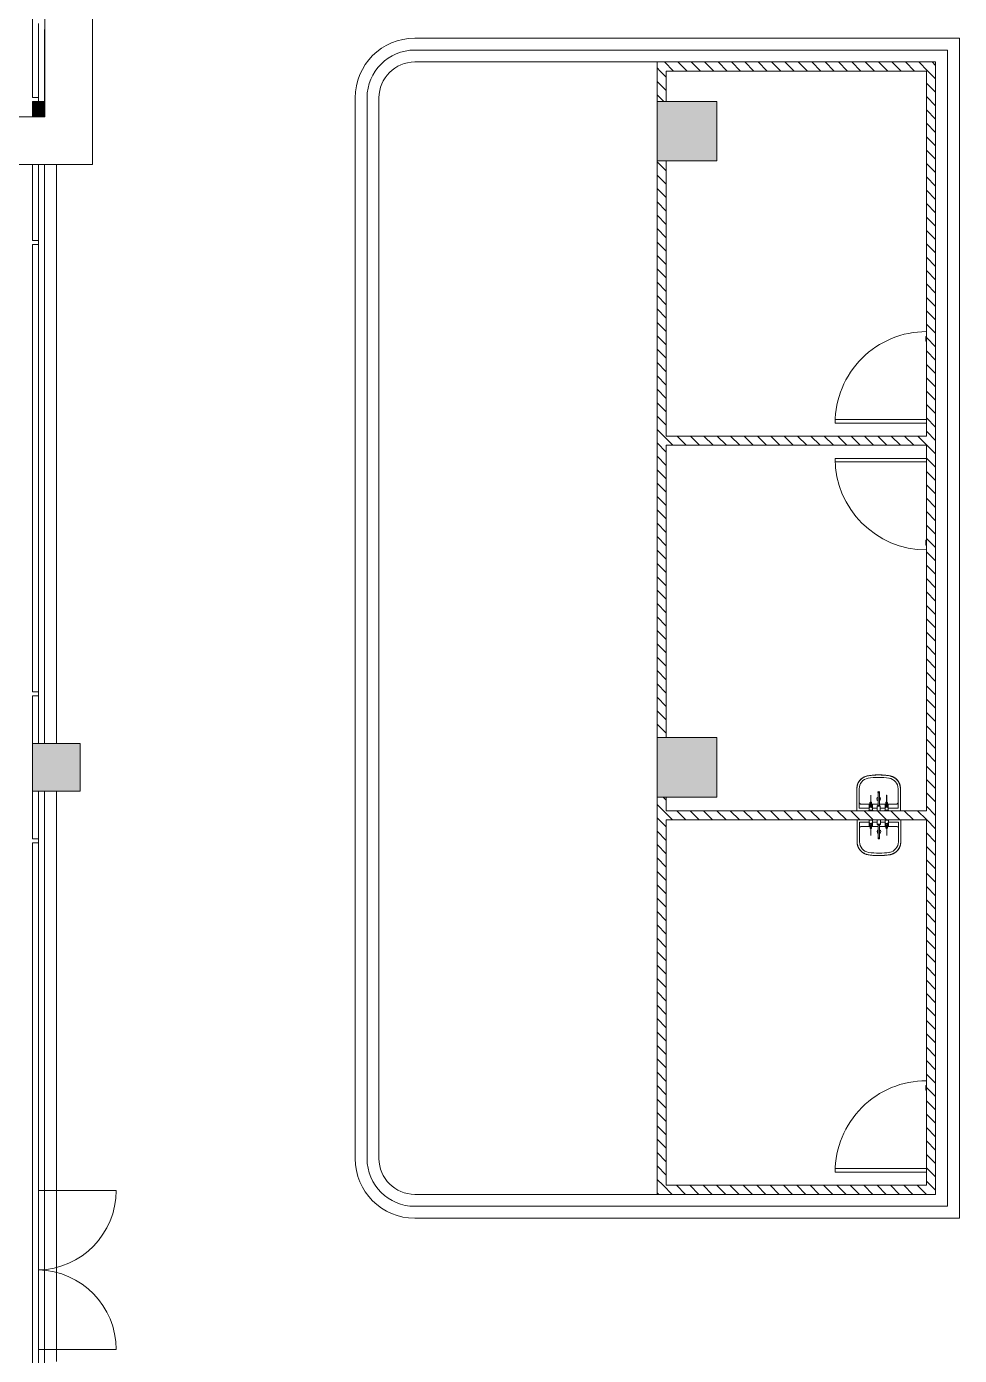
# Model space of a CAD drawing. Header units: millimetres. Extents: x -106145 to 154907, y -84585 to 152038.
# Drawn here: x 25314 to 37054, y -5660 to 11050 of the extents above; entities that cross this region are included whole.
import ezdxf

# ---------------------------------------------------------------- set-up
doc = ezdxf.new("R2010")
doc.units = ezdxf.units.MM
for name, color, linetype, lineweight in [('A-DOOR', 31, 'Continuous', 5), ('A-FLOR', 192, 'Continuous', 5), ('A-GLAZ', 151, 'Continuous', 5), ('A-GLAZ-CWMG', 51, 'Continuous', 5), ('A-WALL', 113, 'Continuous', 5), ('A-WALL-PATT', 111, 'Continuous', 5), ('P-SANR-FIXT', 6, 'Continuous', 5), ('S-COLS', 52, 'Continuous', 5)]:
    doc.layers.add(name, color=color, linetype=linetype, lineweight=lineweight)
pattern_1 = [(315, (0, 0), (84.18955, 84.18955), [])]

# ---------------------------------------------------------------- blocks, each defined once
blk = doc.blocks.new('M_Concrete-Rectangular-Column - 750 x 750-3585654-Site Plan')
at = {"layer": 'S-COLS'}
blk.add_hatch(color=256, dxfattribs=at).paths.add_polyline_path([(-375, 375), (-375, -375), (375, -375), (375, 375), (-130, 375)], flags=0)
at = {"layer": 'S-COLS', "color": 41}
for p, q in [((375, 375), (-375, 375)), ((-375, 375), (-375, -375)), ((375, -375), (375, 375)), ((-375, -375), (375, -375))]:
    blk.add_line(p, q, dxfattribs=at)
blk = doc.blocks.new('M_Door-Passage-Small Slit Vision Panel_Type B - 1_25_Type B-13938696-Site Plan')
at = {"layer": 'A-DOOR', "color": 41}
for p, q in [((-514.125, -63.85), (-514.125, -71.85)), ((-454.125, -71.85), (-514.125, -71.85)), ((-454.125, -71.85), (-454.125, -63.85))]:
    blk.add_line(p, q, dxfattribs=at)
at = {"layer": 'A-DOOR', "color": 121, "lineweight": 9}
for p, q in [((530, -1213.85), (530, -63.85)), ((575, -63.85), (575, -1213.85)), ((575, -1213.85), (530, -1213.85))]:
    blk.add_line(p, q, dxfattribs=at)
at = {"layer": 'A-DOOR', "color": 41}
blk.add_arc((575, -63.85), 1150, 180, 270, dxfattribs=at)
blk = doc.blocks.new('M_Door-Passage-Small Slit Vision Panel_Type B - 1_25_Type B-13938695-Site Plan')
at = {"layer": 'A-DOOR', "color": 121, "lineweight": 9}
for p, q in [((575, 1213.85), (530, 1213.85)), ((530, 1213.85), (530, 63.85)), ((575, 63.85), (575, 1213.85))]:
    blk.add_line(p, q, dxfattribs=at)
at = {"layer": 'A-DOOR', "color": 41}
for p, q in [((-514.125, 71.85), (-514.125, 63.85)), ((-514.125, 71.85), (-454.125, 71.85)), ((-454.125, 63.85), (-454.125, 71.85))]:
    blk.add_line(p, q, dxfattribs=at)
blk.add_arc((575, 63.85), 1150, 90, 180, dxfattribs=at)
blk = doc.blocks.new('Rectangular Mullion - 50 x 75mm-14851011-Site Plan')
at = {"layer": 'A-GLAZ-CWMG', "color": 41}
for p, q in [((25389, 2685), (25389, 4085)), ((25464, 4085), (25464, 2685)), ((25464, 2685), (25389, 2685))]:
    blk.add_line(p, q, dxfattribs=at)
blk = doc.blocks.new('Rectangular Mullion - 50 x 75mm-14849589-Site Plan')
at = {"layer": 'A-GLAZ-CWMG', "color": 41}
for p, q in [((25389, -5985), (25389, -5585)), ((25464, -5585), (25464, -5985)), ((25464, -5985), (25389, -5985))]:
    blk.add_line(p, q, dxfattribs=at)
blk = doc.blocks.new('M_Door-Curtain-Wall-Double-Storefront1 - M_Door-Curtain-Wall-Double-Storefront-15608944-Site Plan')
at = {"layer": 'A-DOOR', "color": 41}
for p, q in [((-1000, 37.5), (-1000, 1015.55)), ((1000, 37.5), (1000, 1015.55))]:
    blk.add_line(p, q, dxfattribs=at)
for centre, start, end in [((-1000, 15.55), 1.268259, 90), ((1000, 15.55), 90, 178.731741)]:
    blk.add_arc(centre, 1000, start, end, dxfattribs=at)
blk = doc.blocks.new('Rectangular Mullion - 50 x 75mm-14051156-Site Plan')
at = {"layer": 'A-GLAZ-CWMG', "color": 41}
for p, q in [((25389, -3585), (25389, -2535)), ((25464, -2535), (25464, -3585))]:
    blk.add_line(p, q, dxfattribs=at)
blk = doc.blocks.new('Rectangular Mullion - 50 x 75mm-11283307-Site Plan')
at = {"layer": 'A-GLAZ-CWMG', "color": 41}
for p, q in [((25389, 11640), (25464, 11640)), ((25389, 11355), (25389, 11640)), ((25464, 11640), (25464, 11280)), ((25389, 10160), (25389, 11165)), ((25464, 11090), (25464, 10160)), ((25464, 10160), (25389, 10160))]:
    blk.add_line(p, q, dxfattribs=at)
blk = doc.blocks.new('Rectangular Mullion - 50 x 75mm-14611152-Site Plan')
at = {"layer": 'A-GLAZ-CWMG', "color": 41}
for p, q in [((25389, -5585), (25389, -3585)), ((25464, -3585), (25464, -5585))]:
    blk.add_line(p, q, dxfattribs=at)
blk = doc.blocks.new('Rectangular Mullion - 50 x 75mm-14851012-Site Plan')
at = {"layer": 'A-GLAZ-CWMG', "color": 41}
for p, q in [((25389, 8310), (25464, 8310)), ((25389, 7235), (25389, 8310)), ((25464, 8310), (25464, 7235))]:
    blk.add_line(p, q, dxfattribs=at)
blk = doc.blocks.new('Rectangular Mullion - 50 x 75mm-14849592-Site Plan')
at = {"layer": 'A-GLAZ-CWMG', "color": 41}
for p, q in [((25389, 785), (25464, 785)), ((25389, -435), (25389, 785)), ((25464, 785), (25464, -435))]:
    blk.add_line(p, q, dxfattribs=at)
blk = doc.blocks.new('BASIN_handwash_Type_B - HYBA-010-V109-Site Plan')
at = {"layer": 'P-SANR-FIXT', "color": 41}
for p, q in [((-275, -500), (-275, -224)), ((-275, -224), (-275, -500)), ((-245, -470), (-245, -224)), ((245, -470), (245, -224)), ((275, -224), (275, -500)), ((275, -224), (275, -500)), ((-275, -351), (-275, -500)), ((-245, -470), (-245, -351)), ((-118, -470), (-245, -470)), ((-108, -418), (-220, -418)), ((-5, -418), (-90, -418)), ((-18, -470), (-79, -470)), ((92, -418), (7, -418)), ((81, -470), (21, -470)), ((220, -418), (110, -418)), ((245, -470), (120, -470)), ((245, -351), (245, -470)), ((275, -500), (275, -351))]:
    blk.add_line(p, q, dxfattribs=at)
at = {"layer": 'P-SANR-FIXT', "color": 41, "flags": 128}
for points in [[(-139, -62), (-145, -63), (-152, -64), (-158, -66), (-165, -68), (-171, -71), (-177, -73), (-183, -76), (-189, -79), (-194, -82), (-200, -86), (-205, -90), (-211, -93), (-216, -98), (-221, -102), (-226, -106), (-230, -111), (-235, -116), (-239, -121), (-243, -126), (-247, -132), (-250, -137), (-254, -143), (-257, -149), (-260, -155), (-262, -161), (-265, -167), (-267, -173), (-269, -180), (-271, -186), (-272, -192), (-273, -199), (-274, -205), (-275, -212), (-275, -219), (-275, -224)], [(-51, -52), (-65, -53), (-98, -56), (-131, -60), (-139, -62)], [(42, -51), (35, -51), (2, -50), (-31, -51), (-45, -51)], [(135, -61), (102, -56), (69, -53), (46, -51)], [(275, -224), (275, -217), (274, -211), (274, -204), (273, -198), (272, -191), (270, -185), (269, -178), (267, -172), (264, -166), (262, -160), (259, -154), (256, -148), (253, -142), (250, -136), (246, -131), (242, -126), (238, -120), (234, -115), (230, -110), (225, -106), (220, -101), (215, -97), (210, -93), (205, -89), (199, -85), (193, -82), (188, -79), (182, -76), (176, -73), (170, -70), (163, -68), (157, -66), (151, -64), (144, -63), (138, -61)]]:
    blk.add_lwpolyline(points, dxfattribs=at)
at = {"layer": 'P-SANR-FIXT', "color": 41}
for centre, radius, start, end in [((0, -351), 24.2, 107.5533, 254.5917), ((0, -351), 24.2, 291.7818, 66.0732), ((-220, -393), 25, 180, 270), ((220, -393), 25, 270, 0)]:
    blk.add_arc(centre, radius, start, end, dxfattribs=at)
for centre, major_axis, start_param, end_param in [((-110, -224), (165, 0), 1.748277, 3.141593), ((-110, -224), (-135, 0), 4.890944, 6.283185), ((0, -884), (834, 0), 1.40836, 1.738187), ((0, -884), (804, 0), 1.408166, 1.737991), ((110, -224), (135, 0), 0, 1.419404), ((110, -224), (165, 0), 0, 1.418341)]:
    blk.add_ellipse(centre, major_axis=major_axis, ratio=0.999048, start_param=start_param, end_param=end_param, dxfattribs=at)
for points, knots in [([(-275, -224), (-275, -218), (-274, -205), (-271, -189), (-268, -177), (-265, -168), (-262, -159), (-258, -150), (-253, -142), (-248, -134), (-242, -126), (-237, -118), (-230, -111), (-223, -104), (-216, -98), (-209, -92), (-201, -86), (-193, -81), (-184, -77), (-173, -71), (-158, -66), (-145, -63), (-139, -62)], [-1, -1, -1, -1, -0.916667, -0.833333, -0.791667, -0.75, -0.708333, -0.666667, -0.625, -0.583333, -0.541667, -0.5, -0.458333, -0.416667, -0.375, -0.333333, -0.291667, -0.25, -0.208333, -0.166667, -0.083333, 0, 0, 0, 0]), ([(-139, -62), (-124, -59), (-94, -55), (-33, -50), (29, -50), (89, -54), (120, -58), (135, -61)], [-1, -1, -1, -1, -0.833333, -0.666667, -0.333333, -0.166667, 0, 0, 0, 0]), ([(135, -61), (141, -62), (154, -65), (170, -70), (181, -75), (190, -80), (199, -85), (207, -90), (214, -96), (222, -103), (229, -109), (235, -117), (241, -124), (247, -132), (252, -140), (257, -149), (261, -158), (265, -167), (268, -176), (271, -189), (274, -204), (275, -217), (275, -224)], [-1, -1, -1, -1, -0.916667, -0.833333, -0.791667, -0.75, -0.708333, -0.666667, -0.625, -0.583333, -0.541667, -0.5, -0.458333, -0.416667, -0.375, -0.333333, -0.291667, -0.25, -0.208333, -0.166667, -0.083333, 0, 0, 0, 0])]:
    blk.add_open_spline(points, degree=3, knots=knots, dxfattribs=at)
blk = doc.blocks.new('TAPWARE_wall_mount_elbow_levers - HYTP-038-V110-Site Plan')
at = {"layer": 'P-SANR-FIXT'}
for p, q in [((-99, 242), (-101, 242)), ((-101, 237), (-101, 242)), ((-101, 242), (-101, 237)), ((-99, 242), (-101, 242)), ((-101, 237), (-101, 242)), ((-101, 242), (-101, 237)), ((-101, 213), (-101, 237)), ((-101, 213), (-101, 237)), ((-101, 195), (-101, 213)), ((-101, 213), (-101, 195)), ((-101, 195), (-101, 213)), ((-101, 213), (-101, 195)), ((-101, 152), (-101, 195)), ((-101, 152), (-101, 195)), ((-99, 237), (-99, 242)), ((-99, 242), (-99, 237)), ((-99, 237), (-99, 242)), ((-99, 242), (-99, 237)), ((-99, 237), (-99, 213)), ((-99, 237), (-99, 213)), ((-99, 195), (-99, 213)), ((-99, 213), (-99, 195)), ((-99, 195), (-99, 213)), ((-99, 213), (-99, 195)), ((-99, 195), (-99, 152)), ((-99, 195), (-99, 152)), ((-10, 276), (-10, 272)), ((-7, 220), (-7, 100)), ((7, 100), (7, 220)), ((10, 272), (10, 276)), ((101, 242), (99, 242)), ((99, 237), (99, 242)), ((99, 242), (99, 237)), ((99, 213), (99, 237)), ((99, 195), (99, 213)), ((99, 213), (99, 195)), ((99, 152), (99, 195)), ((101, 237), (101, 242)), ((101, 242), (101, 237)), ((101, 237), (101, 213)), ((101, 195), (101, 213)), ((101, 213), (101, 195)), ((101, 195), (101, 152)), ((-124, 50), (-124, 45)), ((-124, 50), (-76, 50)), ((-121, 50), (-124, 50)), ((-110, 126), (-120, 116)), ((-120, 116), (-120, 91)), ((-110, 111), (-120, 101)), ((-120, 101), (-120, 46)), ((-100, 101), (-120, 101)), ((-120, 91), (-110, 81)), ((-100, 91), (-120, 91)), ((-100, 46), (-120, 46)), ((-100, 116), (-114, 116)), ((-110, 150), (-110, 111)), ((-110, 150), (-110, 126)), ((-100, 150), (-109, 150)), ((-100, 150), (-109, 150)), ((-100, 126), (-109, 126)), ((-101, 134), (-101, 152)), ((-101, 134), (-101, 152)), ((-101, 151), (-101, 146)), ((-101, 151), (-101, 146)), ((-101, 134), (-99, 134)), ((-101, 134), (-99, 134)), ((-91, 150), (-100, 150)), ((-91, 150), (-100, 150)), ((-91, 126), (-100, 126)), ((-86, 116), (-100, 116)), ((-80, 101), (-100, 101)), ((-80, 91), (-100, 91)), ((-80, 46), (-100, 46)), ((-99, 152), (-99, 134)), ((-99, 152), (-99, 134)), ((-99, 146), (-99, 151)), ((-99, 146), (-99, 151)), ((-90, 111), (-90, 150)), ((-90, 126), (-90, 150)), ((-80, 116), (-90, 126)), ((-80, 101), (-90, 111)), ((-90, 81), (-80, 91)), ((-80, 91), (-80, 116)), ((-80, 46), (-80, 101)), ((-76, 50), (-79, 50)), ((-76, 45), (-76, 50)), ((-10, 110), (-20, 100)), ((-20, 100), (-20, 45)), ((0, 100), (-20, 100)), ((0, 110), (-9, 110)), ((9, 110), (0, 110)), ((20, 100), (0, 100)), ((20, 100), (10, 110)), ((20, 45), (20, 100)), ((76, 50), (76, 45)), ((76, 50), (124, 50)), ((79, 50), (76, 50)), ((90, 126), (80, 116)), ((80, 116), (80, 91)), ((90, 111), (80, 101)), ((80, 101), (80, 46)), ((80, 101), (100, 101)), ((80, 91), (90, 81)), ((80, 91), (100, 91)), ((80, 46), (100, 46)), ((86, 116), (100, 116)), ((90, 150), (90, 111)), ((90, 150), (90, 126)), ((91, 150), (100, 150)), ((91, 150), (100, 150)), ((91, 126), (100, 126)), ((99, 134), (99, 152)), ((99, 151), (99, 146)), ((99, 134), (101, 134)), ((100, 150), (109, 150)), ((100, 150), (109, 150)), ((100, 126), (109, 126)), ((100, 116), (114, 116)), ((100, 101), (120, 101)), ((100, 91), (120, 91)), ((100, 46), (120, 46)), ((101, 152), (101, 134)), ((101, 146), (101, 151)), ((110, 111), (110, 150)), ((110, 126), (110, 150)), ((120, 116), (110, 126)), ((120, 101), (110, 111)), ((110, 81), (120, 91)), ((120, 91), (120, 116)), ((120, 46), (120, 101)), ((124, 50), (121, 50)), ((124, 45), (124, 50))]:
    blk.add_line(p, q, dxfattribs=at)
at = {"layer": 'P-SANR-FIXT', "flags": 128}
for points in [[(-7, 272), (-7, 271), (-7, 271), (-7, 270), (-7, 269), (-7, 268), (-7, 267), (-7, 266), (-7, 265), (-7, 264), (-7, 262), (-7, 261), (-7, 260), (-7, 258), (-7, 257), (-7, 255), (-7, 254), (-7, 252), (-7, 250), (-7, 248), (-7, 247), (-7, 245), (-7, 243), (-7, 241), (-7, 239), (-7, 237), (-7, 235), (-7, 233), (-7, 231), (-7, 229), (-7, 226), (-7, 224), (-7, 222), (-7, 220)], [(7, 220), (7, 222), (7, 224), (7, 227), (7, 229), (7, 231), (7, 233), (7, 235), (7, 237), (7, 239), (7, 241), (7, 243), (7, 245), (7, 247), (7, 248), (7, 250), (7, 252), (7, 254), (7, 255), (7, 257), (7, 258), (7, 260), (7, 261), (7, 263), (7, 264), (7, 265), (7, 266), (7, 267), (7, 268), (7, 269), (7, 270), (7, 271), (7, 271), (7, 272)], [(-109, 150), (-109, 150), (-108, 151), (-108, 151), (-107, 151), (-107, 152), (-106, 152), (-105, 152), (-105, 152), (-104, 153), (-104, 153), (-103, 153), (-103, 153), (-102, 154), (-101, 154), (-101, 154)], [(-109, 150), (-109, 150), (-108, 151), (-108, 151), (-107, 151), (-107, 152), (-106, 152), (-105, 152), (-105, 152), (-104, 153), (-104, 153), (-103, 153), (-103, 153), (-102, 154), (-101, 154), (-101, 154)], [(-99, 154), (-98, 154), (-98, 153), (-97, 153), (-96, 153), (-96, 153), (-95, 153), (-95, 152), (-94, 152), (-94, 152), (-93, 151), (-93, 151), (-92, 151), (-92, 150), (-91, 150), (-91, 150)], [(-99, 154), (-98, 154), (-98, 153), (-97, 153), (-96, 153), (-96, 153), (-95, 153), (-95, 152), (-94, 152), (-94, 152), (-93, 151), (-93, 151), (-92, 151), (-92, 150), (-91, 150), (-91, 150)], [(91, 150), (91, 150), (92, 151), (92, 151), (93, 151), (93, 152), (94, 152), (95, 152), (95, 152), (96, 153), (96, 153), (97, 153), (97, 153), (98, 154), (99, 154), (99, 154)], [(91, 150), (91, 150), (92, 151), (92, 151), (93, 151), (93, 152), (94, 152), (95, 152), (95, 152), (96, 153), (96, 153), (97, 153), (97, 153), (98, 154), (99, 154), (99, 154)], [(101, 154), (102, 154), (102, 153), (103, 153), (104, 153), (104, 153), (105, 153), (105, 152), (106, 152), (106, 152), (107, 151), (107, 151), (108, 151), (108, 150), (109, 150), (109, 150)], [(101, 154), (102, 154), (102, 153), (103, 153), (104, 153), (104, 153), (105, 153), (105, 152), (106, 152), (106, 152), (107, 151), (107, 151), (108, 151), (108, 150), (109, 150), (109, 150)]]:
    blk.add_lwpolyline(points, dxfattribs=at)
at = {"layer": 'P-SANR-FIXT'}
for centre, major_axis, start_param, end_param in [((0, 276), (-10, 0), 3.141593, 6.283185), ((0, 272), (10, 0), 0, 3.141593), ((0, 276), (10, 0), 3.141593, 3.403392), ((0, 272), (10, 0), 3.141593, 4.18879), ((0, 272), (-7.5, 0), 3.141593, 6.283185), ((0, 272), (7.5, 0), 3.141593, 4.18879), ((0, 272), (10, 0), 5.235988, 6.283185), ((0, 272), (-7.5, 0), 2.356194, 3.141593), ((0, 276), (-10, 0), 2.879793, 3.141593)]:
    blk.add_ellipse(centre, major_axis=major_axis, ratio=0.968067, start_param=start_param, end_param=end_param, dxfattribs=at)
blk = doc.blocks.new('TAPWARE_wall_mount_elbow_levers - HYTP-038-V114-Site Plan')
at = {"layer": 'P-SANR-FIXT'}
for p, q in [((-99, 242), (-101, 242)), ((-101, 237), (-101, 242)), ((-101, 242), (-101, 237)), ((-99, 242), (-101, 242)), ((-101, 237), (-101, 242)), ((-101, 242), (-101, 237)), ((-101, 213), (-101, 237)), ((-101, 213), (-101, 237)), ((-101, 195), (-101, 213)), ((-101, 213), (-101, 195)), ((-101, 195), (-101, 213)), ((-101, 213), (-101, 195)), ((-101, 152), (-101, 195)), ((-101, 152), (-101, 195)), ((-99, 237), (-99, 242)), ((-99, 242), (-99, 237)), ((-99, 237), (-99, 242)), ((-99, 242), (-99, 237)), ((-99, 237), (-99, 213)), ((-99, 237), (-99, 213)), ((-99, 195), (-99, 213)), ((-99, 213), (-99, 195)), ((-99, 195), (-99, 213)), ((-99, 213), (-99, 195)), ((-99, 195), (-99, 152)), ((-99, 195), (-99, 152)), ((-10, 276), (-10, 272)), ((-7, 220), (-7, 100)), ((8, 100), (8, 220)), ((10, 272), (10, 276)), ((101, 242), (99, 242)), ((99, 237), (99, 242)), ((99, 242), (99, 237)), ((99, 213), (99, 237)), ((99, 195), (99, 213)), ((99, 213), (99, 195)), ((99, 152), (99, 195)), ((101, 237), (101, 242)), ((101, 242), (101, 237)), ((101, 237), (101, 213)), ((101, 195), (101, 213)), ((101, 213), (101, 195)), ((101, 195), (101, 152)), ((-124, 50), (-124, 45)), ((-124, 50), (-76, 50)), ((-121, 50), (-124, 50)), ((-110, 126), (-120, 116)), ((-120, 116), (-120, 91)), ((-110, 111), (-120, 101)), ((-120, 101), (-120, 46)), ((-100, 101), (-120, 101)), ((-120, 91), (-110, 81)), ((-100, 91), (-120, 91)), ((-100, 46), (-120, 46)), ((-100, 116), (-114, 116)), ((-110, 150), (-110, 111)), ((-110, 150), (-110, 126)), ((-100, 150), (-109, 150)), ((-100, 150), (-109, 150)), ((-100, 126), (-109, 126)), ((-101, 134), (-101, 152)), ((-101, 152), (-101, 146)), ((-101, 134), (-101, 152)), ((-101, 152), (-101, 146)), ((-101, 134), (-99, 134)), ((-101, 134), (-99, 134)), ((-91, 150), (-100, 150)), ((-91, 150), (-100, 150)), ((-91, 126), (-100, 126)), ((-86, 116), (-100, 116)), ((-80, 101), (-100, 101)), ((-80, 91), (-100, 91)), ((-80, 46), (-100, 46)), ((-99, 146), (-99, 152)), ((-99, 152), (-99, 134)), ((-99, 146), (-99, 152)), ((-99, 152), (-99, 134)), ((-90, 111), (-90, 150)), ((-90, 126), (-90, 150)), ((-80, 116), (-90, 126)), ((-80, 101), (-90, 111)), ((-90, 81), (-80, 91)), ((-80, 91), (-80, 116)), ((-80, 46), (-80, 101)), ((-76, 50), (-79, 50)), ((-76, 45), (-76, 50)), ((-10, 110), (-20, 100)), ((-20, 100), (-20, 45)), ((0, 100), (-20, 100)), ((0, 110), (-9, 110)), ((9, 110), (0, 110)), ((20, 100), (0, 100)), ((20, 100), (10, 110)), ((20, 45), (20, 100)), ((76, 50), (76, 45)), ((76, 50), (124, 50)), ((79, 50), (76, 50)), ((90, 126), (80, 116)), ((80, 116), (80, 91)), ((90, 111), (80, 101)), ((80, 101), (80, 46)), ((80, 101), (100, 101)), ((80, 91), (90, 81)), ((80, 91), (100, 91)), ((80, 46), (100, 46)), ((86, 116), (100, 116)), ((90, 150), (90, 111)), ((90, 150), (90, 126)), ((91, 150), (100, 150)), ((91, 150), (100, 150)), ((91, 126), (100, 126)), ((99, 134), (99, 152)), ((99, 152), (99, 146)), ((99, 134), (101, 134)), ((100, 150), (109, 150)), ((100, 150), (109, 150)), ((100, 126), (109, 126)), ((100, 116), (114, 116)), ((100, 101), (120, 101)), ((100, 91), (120, 91)), ((100, 46), (120, 46)), ((101, 146), (101, 152)), ((101, 152), (101, 134)), ((110, 111), (110, 150)), ((110, 126), (110, 150)), ((120, 116), (110, 126)), ((120, 101), (110, 111)), ((110, 81), (120, 91)), ((120, 91), (120, 116)), ((120, 46), (120, 101)), ((124, 50), (121, 50)), ((124, 45), (124, 50))]:
    blk.add_line(p, q, dxfattribs=at)
at = {"layer": 'P-SANR-FIXT', "flags": 128}
for points in [[(-7, 272), (-7, 271), (-7, 271), (-7, 270), (-7, 269), (-7, 268), (-7, 267), (-7, 266), (-7, 265), (-7, 264), (-7, 262), (-7, 261), (-7, 260), (-7, 258), (-7, 257), (-7, 255), (-7, 254), (-7, 252), (-7, 250), (-7, 248), (-7, 247), (-7, 245), (-7, 243), (-7, 241), (-7, 239), (-7, 237), (-7, 235), (-7, 233), (-7, 231), (-7, 229), (-7, 226), (-7, 224), (-7, 222), (-7, 220)], [(8, 220), (8, 222), (8, 224), (8, 227), (8, 229), (8, 231), (8, 233), (8, 235), (8, 237), (8, 239), (8, 241), (8, 243), (8, 245), (8, 247), (8, 248), (8, 250), (8, 252), (8, 254), (8, 255), (8, 257), (8, 258), (8, 260), (8, 261), (8, 263), (8, 264), (8, 265), (8, 266), (8, 267), (8, 268), (8, 269), (8, 270), (8, 271), (8, 271), (8, 272)], [(-109, 150), (-109, 150), (-108, 151), (-108, 151), (-107, 151), (-107, 152), (-106, 152), (-105, 152), (-105, 152), (-104, 153), (-104, 153), (-103, 153), (-103, 153), (-102, 154), (-101, 154), (-101, 154)], [(-109, 150), (-109, 150), (-108, 151), (-108, 151), (-107, 151), (-107, 152), (-106, 152), (-105, 152), (-105, 152), (-104, 153), (-104, 153), (-103, 153), (-103, 153), (-102, 154), (-101, 154), (-101, 154)], [(-99, 154), (-98, 154), (-98, 153), (-97, 153), (-96, 153), (-96, 153), (-95, 153), (-95, 152), (-94, 152), (-94, 152), (-93, 151), (-93, 151), (-92, 151), (-92, 150), (-91, 150), (-91, 150)], [(-99, 154), (-98, 154), (-98, 153), (-97, 153), (-96, 153), (-96, 153), (-95, 153), (-95, 152), (-94, 152), (-94, 152), (-93, 151), (-93, 151), (-92, 151), (-92, 150), (-91, 150), (-91, 150)], [(91, 150), (91, 150), (92, 151), (92, 151), (93, 151), (93, 152), (94, 152), (95, 152), (95, 152), (96, 153), (96, 153), (97, 153), (97, 153), (98, 154), (99, 154), (99, 154)], [(91, 150), (91, 150), (92, 151), (92, 151), (93, 151), (93, 152), (94, 152), (95, 152), (95, 152), (96, 153), (96, 153), (97, 153), (97, 153), (98, 154), (99, 154), (99, 154)], [(101, 154), (102, 154), (102, 153), (103, 153), (104, 153), (104, 153), (105, 153), (105, 152), (106, 152), (106, 152), (107, 151), (107, 151), (108, 151), (108, 150), (109, 150), (109, 150)], [(101, 154), (102, 154), (102, 153), (103, 153), (104, 153), (104, 153), (105, 153), (105, 152), (106, 152), (106, 152), (107, 151), (107, 151), (108, 151), (108, 150), (109, 150), (109, 150)]]:
    blk.add_lwpolyline(points, dxfattribs=at)
at = {"layer": 'P-SANR-FIXT'}
for centre, major_axis, start_param, end_param in [((0, 276), (-10, 0), 3.141593, 6.283185), ((0, 272), (10, 0), 0, 3.141593), ((0, 276), (10, 0), 3.141593, 3.403392), ((0, 272), (10, 0), 3.141593, 4.18879), ((0, 272), (-7.5, 0), 3.141593, 6.283185), ((0, 272), (7.5, 0), 3.141593, 4.18879), ((0, 272), (10, 0), 5.235988, 6.283185), ((0, 272), (-7.5, 0), 2.356194, 3.141593), ((0, 276), (-10, 0), 2.879793, 3.141593)]:
    blk.add_ellipse(centre, major_axis=major_axis, ratio=0.968067, start_param=start_param, end_param=end_param, dxfattribs=at)
blk = doc.blocks.new('Skylight_System - Pinnacle 350 - 5_12-16411242-Site Plan')
at = {"layer": 'A-GLAZ', "color": 41}
for p, q in [((11214, 11214), (-9310, 11214)), ((11214, -6486), (11214, 11214)), ((-8710, 10614), (10614, 10614)), ((10614, 10614), (10614, -5886))]:
    blk.add_line(p, q, dxfattribs=at)
blk = doc.blocks.new('MM-HOSPITAL A _ B BLOCK-2022_11_05_CENTRAL_rvt-1-Site Plan')
at = {"layer": 'A-WALL-PATT'}
h = blk.add_hatch(dxfattribs=at)
h.set_pattern_fill('FP_19', color=90, style=0, pattern_type=2)
h.set_pattern_definition(pattern_1)
h.paths.add_polyline_path([(33364, 10490), (36754, 10490), (36754, 10605), (33249, 10605), (33249, 10490)], flags=0)
h = blk.add_hatch(dxfattribs=at)
h.set_pattern_fill('FP_19', color=90, style=0, pattern_type=2)
h.set_pattern_definition(pattern_1)
h.paths.add_polyline_path([(33364, -3520), (33364, 1360), (33249, 1360), (33249, -3520)], flags=0)
h.paths.add_polyline_path([(33364, 2110), (33364, 9360), (33249, 9360), (33249, 2110)], flags=0)
h.paths.add_polyline_path([(33249, 10110), (33364, 10110), (33364, 10490), (33249, 10490)], flags=0)
h = blk.add_hatch(dxfattribs=at)
h.set_pattern_fill('FP_19', color=90, style=0, pattern_type=2)
h.set_pattern_definition(pattern_1)
h.paths.add_polyline_path([(36639, 1075), (36754, 1075), (36754, 10490), (36639, 10490), (36639, 1190)], flags=0)
h = blk.add_hatch(dxfattribs=at)
h.set_pattern_fill('FP_19', color=90, style=0, pattern_type=2)
h.set_pattern_definition(pattern_1)
h.paths.add_polyline_path([(33364, 5785), (36639, 5785), (36639, 5900), (33364, 5900)], flags=0)
h = blk.add_hatch(dxfattribs=at)
h.set_pattern_fill('FP_19', color=90, style=0, pattern_type=2)
h.set_pattern_definition(pattern_1)
h.paths.add_polyline_path([(36564, 1075), (36639, 1075), (36639, 1190), (33364, 1190), (33364, 1075), (36301, 1075)], flags=0)
h = blk.add_hatch(dxfattribs=at)
h.set_pattern_fill('FP_19', color=90, style=0, pattern_type=2)
h.set_pattern_definition(pattern_1)
h.paths.add_polyline_path([(36639, -3635), (36754, -3635), (36754, 1075), (36639, 1075), (36639, -3520)], flags=0)
h = blk.add_hatch(dxfattribs=at)
h.set_pattern_fill('FP_19', color=90, style=0, pattern_type=2)
h.set_pattern_definition(pattern_1)
h.paths.add_polyline_path([(36564, -3635), (36639, -3635), (36639, -3520), (33249, -3520), (33249, -3635)], flags=0)
at = {"layer": 'S-COLS'}
for points in [[(25543, 9915), (25543, 10110), (25389, 10110), (25389, 9915)], [(25389, 1435), (25989, 1435), (25989, 2035), (25389, 2035)]]:
    blk.add_hatch(color=256, dxfattribs=at).paths.add_polyline_path(points, flags=0)
at = {"layer": 'A-FLOR', "color": 41}
for p, q in [((25539, 11015), (25539, 10110)), ((25539, 10110), (25539, 11015)), ((37054, 10905), (30198, 10905)), ((30198, 10905), (37054, 10905)), ((37054, -3935), (37054, 10905)), ((37054, 10905), (37054, -3935)), ((30199, 10755), (36904, 10755)), ((36904, 10755), (30199, 10755)), ((36904, 10755), (36904, -3785)), ((36904, -3785), (36904, 10755)), ((33249, 10605), (30199, 10605)), ((30199, 10605), (33249, 10605)), ((25464, 10160), (25464, 10110)), ((29449, 10155), (29449, -3185)), ((29449, -3185), (29449, 10155)), ((29599, -3185), (29599, 10155)), ((29599, 10155), (29599, -3185)), ((29749, 10155), (29749, -3185)), ((29749, -3185), (29749, 10155)), ((25539, 9315), (25539, 2035)), ((25539, 2035), (25539, 9315)), ((25689, 2035), (25689, 9315)), ((25689, 9315), (25689, 2035)), ((25464, 8360), (25464, 8310)), ((25464, 2685), (25464, 2635)), ((25539, 1435), (25539, -5885)), ((25539, -5885), (25539, 1435)), ((25689, -5735), (25689, 1435)), ((25689, 1435), (25689, -5735)), ((25464, 835), (25464, 785)), ((30199, -3635), (33249, -3635)), ((33249, -3635), (30199, -3635)), ((36904, -3785), (30199, -3785)), ((30199, -3785), (36904, -3785)), ((30199, -3935), (37054, -3935)), ((37054, -3935), (30199, -3935))]:
    blk.add_line(p, q, dxfattribs=at)
for centre, radius, start, end in [((30199, 10155), 750, 90.0277, 180), ((30199, 10155), 750, 90.0277, 180), ((30199, 10155), 600, 90, 180), ((30199, 10155), 600, 90, 180), ((30199, 10155), 450, 90, 180), ((30199, 10155), 450, 90, 180), ((30199, -3185), 750, 180, 270), ((30199, -3185), 750, 180, 270), ((30199, -3185), 600, 180, 270), ((30199, -3185), 600, 180, 270), ((30199, -3185), 450, 180, 270), ((30199, -3185), 450, 180, 270)]:
    blk.add_arc(centre, radius, start, end, dxfattribs=at)
at = {"layer": 'A-WALL', "color": 61, "lineweight": 18}
for p, q in [((36754, 10605), (33249, 10605)), ((33249, 10605), (33249, 10490)), ((36754, 10490), (36754, 10605)), ((33249, 10490), (33249, 10110)), ((33364, 10490), (36639, 10490)), ((33364, 10110), (33364, 10490)), ((36639, 10490), (36639, 5900)), ((36754, 1075), (36754, 10490)), ((33249, 9360), (33249, 2110)), ((33364, 5900), (33364, 9360)), ((36639, 5900), (33364, 5900)), ((33364, 2110), (33364, 5785)), ((33364, 5785), (36639, 5785)), ((36639, 5785), (36639, 1190)), ((33249, 1360), (33249, -3520)), ((33364, 1190), (33364, 1360)), ((36639, 1190), (33364, 1190)), ((33364, -3520), (33364, 1075)), ((33364, 1075), (36639, 1075)), ((36639, 1075), (36639, -3520)), ((36754, -3635), (36754, 1075)), ((33249, -3520), (33249, -3635)), ((33249, -3635), (36639, -3635)), ((36639, -3520), (33364, -3520)), ((36639, -3635), (36754, -3635))]:
    blk.add_line(p, q, dxfattribs=at)
at = {"layer": 'A-WALL', "color": 41}
for p, q in [((25389, 8360), (25389, 9315)), ((25464, 9315), (25464, 8360)), ((25464, 8360), (25389, 8360)), ((25389, 2035), (25389, 2635)), ((25389, 2635), (25464, 2635)), ((25464, 2635), (25464, 2035)), ((25389, 835), (25389, 1435)), ((25464, 1435), (25464, 835)), ((25464, 835), (25389, 835))]:
    blk.add_line(p, q, dxfattribs=at)
at = {"layer": 'S-COLS', "color": 41}
for p, q in [((25543, 10110), (25389, 10110)), ((25389, 10110), (25389, 9915)), ((25989, 2035), (25389, 2035)), ((25389, 2035), (25389, 1435)), ((25989, 1435), (25989, 2035)), ((25389, 1435), (25989, 1435))]:
    blk.add_line(p, q, dxfattribs=at)
at = {"color": 253, "lineweight": 5}
for name, p, rotation in [('Skylight_System - Pinnacle 350 - 5_12-16411242-Site Plan', (14929, 20529), 270.0000000000001), ('M_Concrete-Rectangular-Column - 750 x 750-3585654-Site Plan', (33624, 9735), 90.00000000000026), ('M_Door-Passage-Small Slit Vision Panel_Type B - 1_25_Type B-13938696-Site Plan', (36703, 6640), 269.9999999999995), ('M_Door-Passage-Small Slit Vision Panel_Type B - 1_25_Type B-13938695-Site Plan', (36703, 5045), 89.99999999999955), ('M_Concrete-Rectangular-Column - 750 x 750-3585654-Site Plan', (33624, 1735), 90.00000000000026), ('TAPWARE_wall_mount_elbow_levers - HYTP-038-V114-Site Plan', (36038, 1145), 359.9999977411273), ('BASIN_handwash_Type_B - HYBA-010-V109-Site Plan', (36041, 575), 180), ('TAPWARE_wall_mount_elbow_levers - HYTP-038-V110-Site Plan', (36039, 1120), 179.9999977411273), ('M_Door-Passage-Small Slit Vision Panel_Type B - 1_25_Type B-13938696-Site Plan', (36703, -2780), 269.9999999999995), ('M_Door-Curtain-Wall-Double-Storefront1 - M_Door-Curtain-Wall-Double-Storefront-15608944-Site Plan', (25426, -4585), 269.9999999999995)]:
    blk.add_blockref(name, p, dxfattribs=dict(at, rotation=rotation))
for name, p in [('Rectangular Mullion - 50 x 75mm-11283307-Site Plan', (0, 0)), ('Rectangular Mullion - 50 x 75mm-14851012-Site Plan', (0, 0)), ('Rectangular Mullion - 50 x 75mm-14051156-Site Plan', (0, 9770)), ('Rectangular Mullion - 50 x 75mm-14051156-Site Plan', (0, 8720)), ('Rectangular Mullion - 50 x 75mm-14051156-Site Plan', (0, 7670)), ('Rectangular Mullion - 50 x 75mm-14851011-Site Plan', (0, 0)), ('BASIN_handwash_Type_B - HYBA-010-V109-Site Plan', (36037, 1690)), ('Rectangular Mullion - 50 x 75mm-14849592-Site Plan', (0, 0)), ('Rectangular Mullion - 50 x 75mm-14051156-Site Plan', (0, 2100)), ('Rectangular Mullion - 50 x 75mm-14051156-Site Plan', (0, 1050)), ('Rectangular Mullion - 50 x 75mm-14051156-Site Plan', (0, 0)), ('Rectangular Mullion - 50 x 75mm-14611152-Site Plan', (0, 0)), ('Rectangular Mullion - 50 x 75mm-14849589-Site Plan', (0, 0))]:
    blk.add_blockref(name, p, dxfattribs=at)

msp = doc.modelspace()

# ---------------------------------------------------------------- block references
at = {"lineweight": 5}
msp.add_blockref('MM-HOSPITAL A _ B BLOCK-2022_11_05_CENTRAL_rvt-1-Site Plan', (0, 0), dxfattribs=at)

doc.saveas('drawing.dxf')
